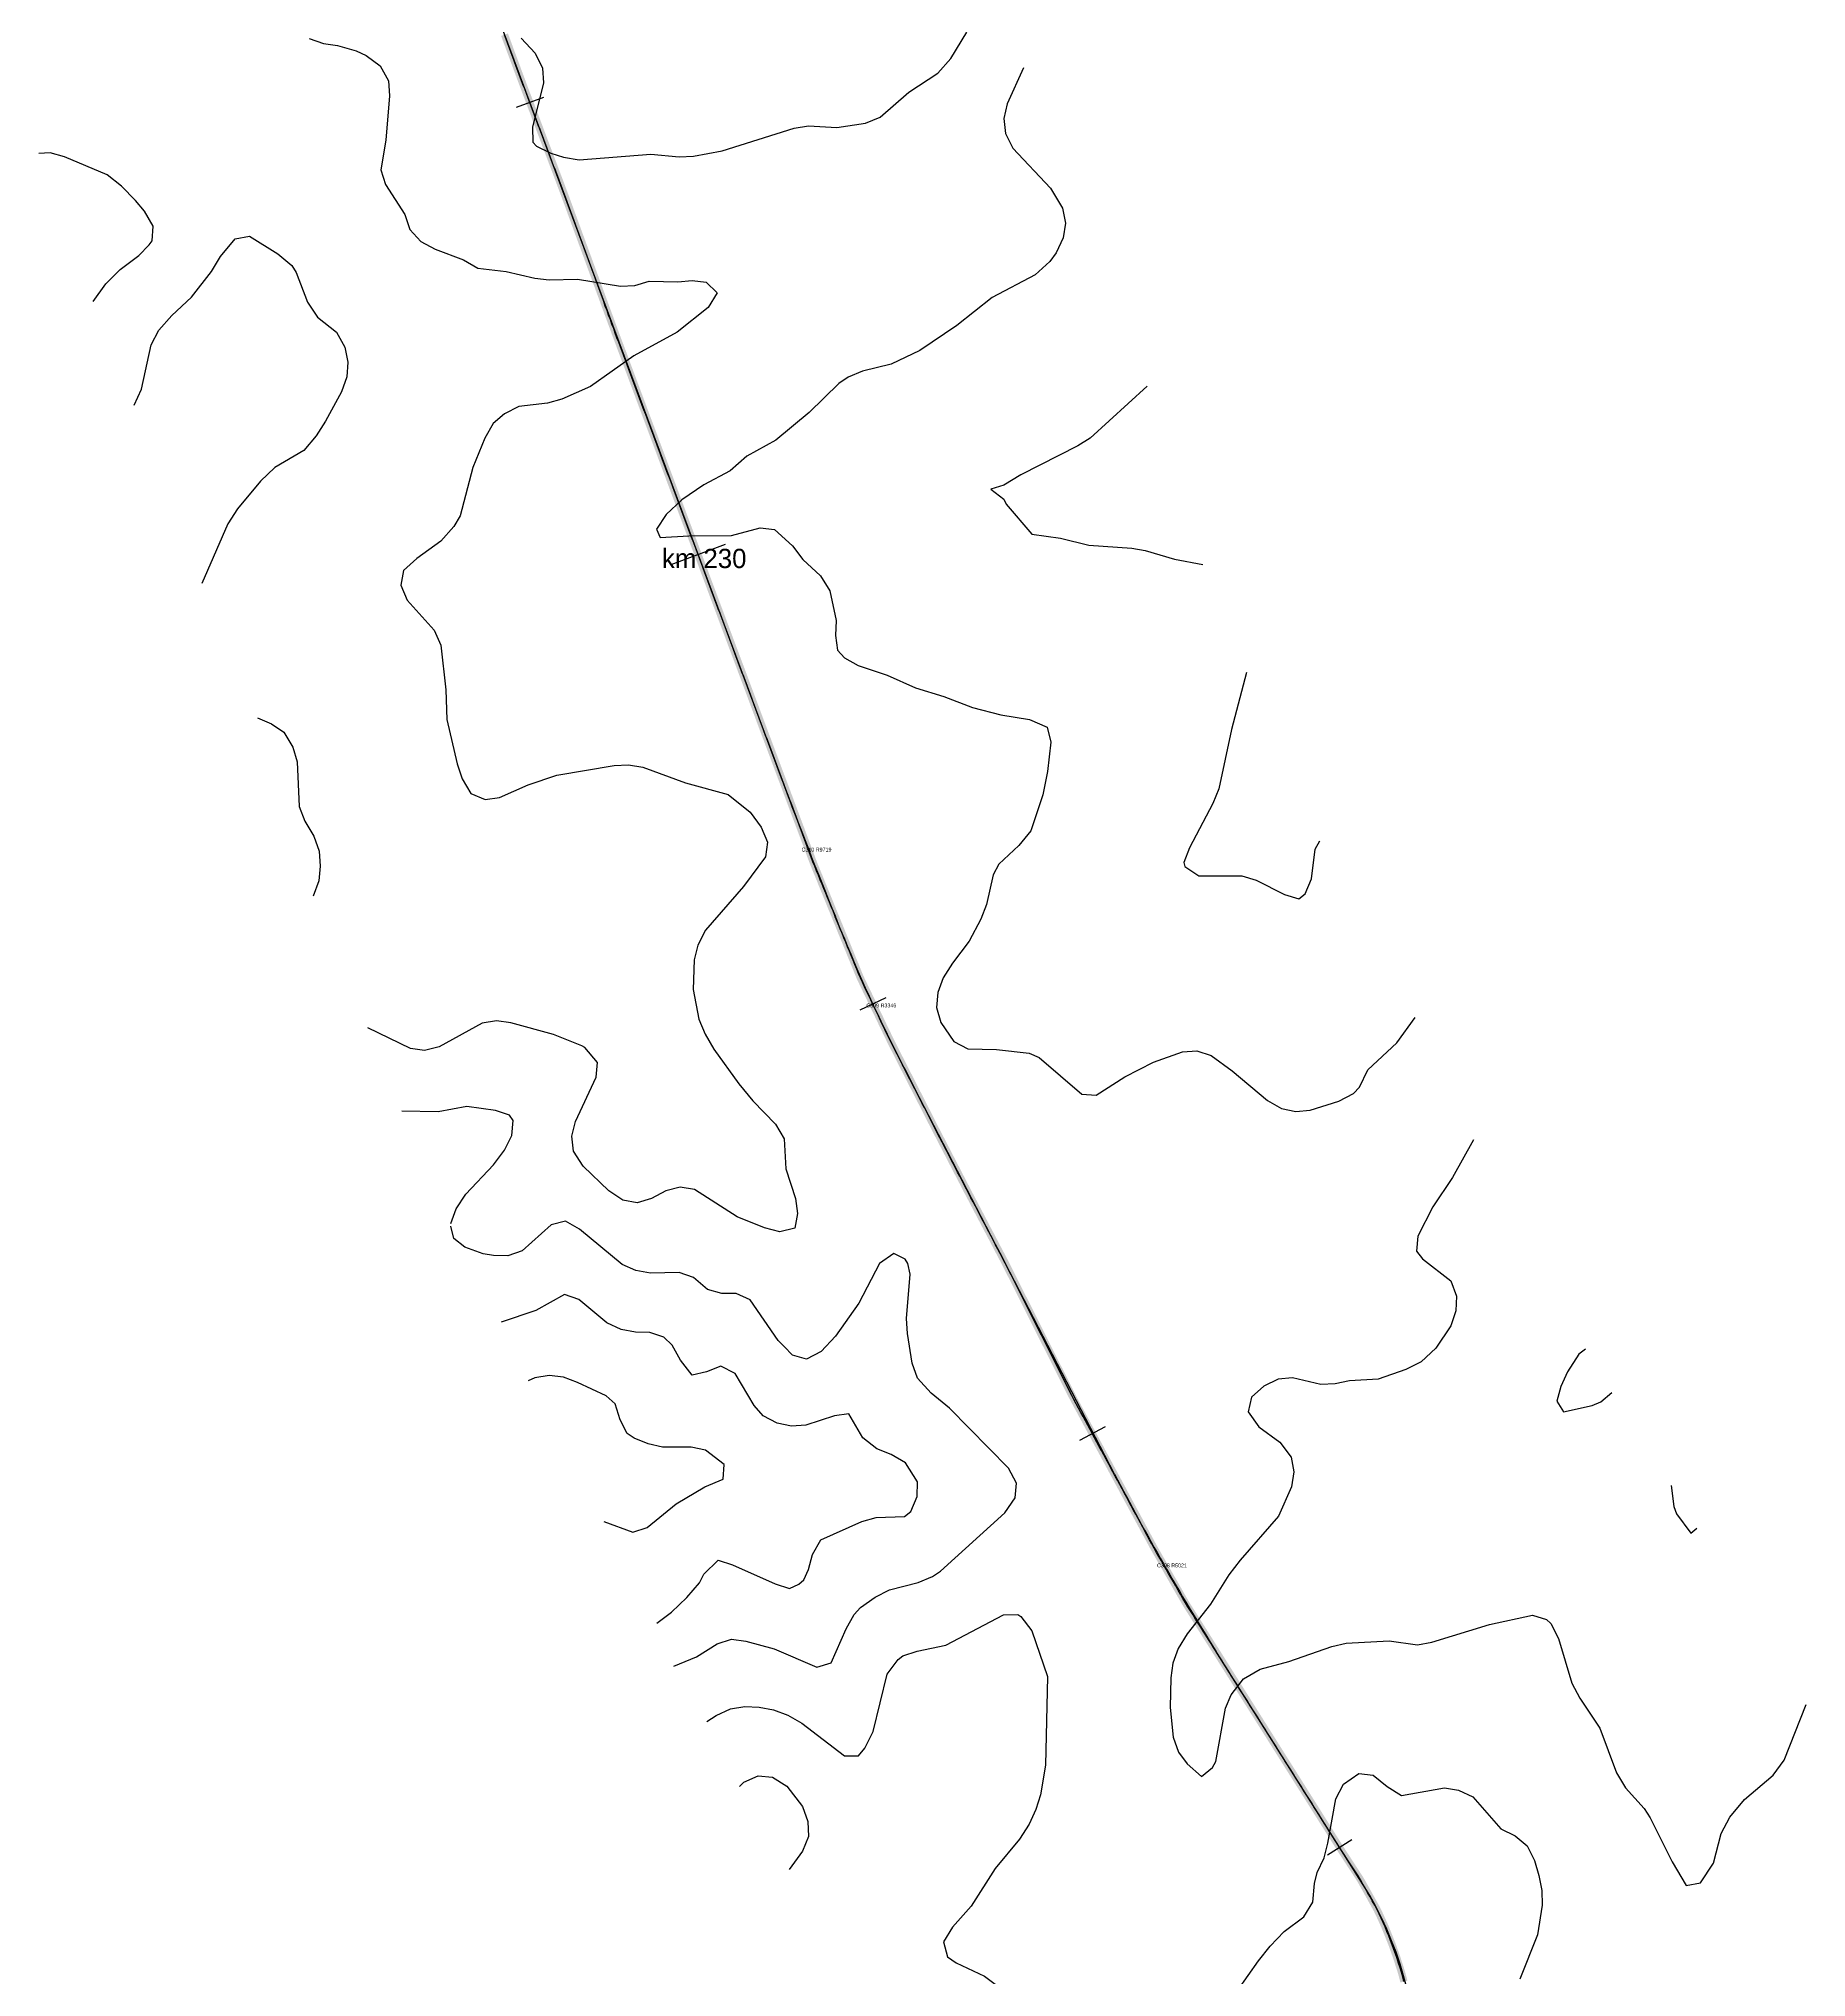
# Model space of a CAD drawing. Header units: metres. Extents: x 697254 to 930473, y 8023396 to 8227001.
# Drawn here: x 776470 to 780136, y 8157965 to 8161985 of the extents above; entities that cross this region are included whole.
import ezdxf

# ---------------------------------------------------------------- set-up
doc = ezdxf.new("R2010")
doc.units = ezdxf.units.M
for name, color, linetype in [('ALIGNMENT_FITTED', 4, 'Continuous'), ('CENTRELINE', 7, 'Continuous'), ('CHAINAGE', 7, 'Continuous'), ('CONTOUR_10M', 33, 'Continuous'), ('CONTOUR_INDEX_50M', 34, 'Continuous'), ('CURVE_LABELS', 4, 'Continuous'), ('GRADE_0-4', 3, 'Continuous')]:
    doc.layers.add(name, color=color, linetype=linetype)

msp = doc.modelspace()

# ---------------------------------------------------------------- linework, layer by layer
at = {"layer": 'ALIGNMENT_FITTED'}
for p, q in [((778012.1, 8160446.4), (776847.5, 8163575.1)), ((778139.5, 8160121.8), (778122, 8160164.6)), ((778701, 8159008.5), (778266.7, 8159846.5)), ((779216.9, 8158156.7), (778911.5, 8158641.1))]:
    msp.add_line(p, q, dxfattribs=at)
for centre, radius, start, end in [((787120.1, 8163836.9), 9718.5, -159.58239, -157.79897), ((781237.3, 8161386.1), 3345.9, -157.799, -152.6035), ((783158.7, 8161318.8), 5020.7, -152.6035, -147.7702), ((778609.1, 8157773.5), 718.5, -33.2836, 32.2298)]:
    msp.add_arc(centre, radius, start, end, dxfattribs=at)
at = {"layer": 'CENTRELINE'}
msp.add_polyline3d([(779301.5, 8157955.8, 1287.6), (779299.1, 8157965.5, 1287.4), (779296.4, 8157975.1, 1287.2), (779293.4, 8157984.7, 1286.9), (779290.3, 8157994.2, 1286.6), (779287.3, 8158003.7, 1286.9), (779284, 8158013.2, 1287.2), (779280.6, 8158022.6, 1287.3), (779277.3, 8158032, 1287.2), (779273.6, 8158041.4, 1286.7), (779269.9, 8158050.6, 1286.2), (779266.2, 8158059.9, 1285.6), (779262.5, 8158069.2, 1285.2), (779258.4, 8158078.3, 1285.1), (779254.2, 8158087.4, 1285), (779250.1, 8158096.6, 1284.7), (779245.7, 8158105.6, 1284.4), (779240.9, 8158114.3, 1284), (779236, 8158123.1, 1283.5), (779231.2, 8158131.8, 1283.2), (779226.3, 8158140.6, 1282.9), (779221.5, 8158149.3, 1282.7), (779216.6, 8158158, 1282.5), (779211.7, 8158166.8, 1282.1), (779206.3, 8158175.2, 1281.5), (779200.9, 8158183.6, 1281.3), (779195.4, 8158192, 1281.4), (779189.9, 8158200.3, 1281.3), (779184.5, 8158208.7, 1281), (779179, 8158217.1, 1280.6), (779173.5, 8158225.5, 1280.2), (779168.2, 8158233.9, 1280.1), (779162.8, 8158242.4, 1280.2), (779157.5, 8158250.9, 1280.4), (779152.2, 8158259.3, 1280.5), (779146.8, 8158267.8, 1280.3), (779141.5, 8158276.3, 1280), (779136.2, 8158284.7, 1279.5), (779130.8, 8158293.2, 1278.9), (779125.5, 8158301.7, 1278.1), (779120.2, 8158310.1, 1277.6), (779114.8, 8158318.6, 1277.7), (779109.5, 8158327.1, 1277.7), (779104.2, 8158335.5, 1277.5), (779098.8, 8158344, 1277.3), (779093.5, 8158352.5, 1277.1), (779088.2, 8158360.9, 1277.1), (779082.8, 8158369.4, 1276.9), (779077.5, 8158377.9, 1276.4), (779072.2, 8158386.3, 1276), (779066.8, 8158394.8, 1275.7), (779061.5, 8158403.2, 1275.3), (779056.2, 8158411.7, 1274.9), (779050.8, 8158420.2, 1274.4), (779045.5, 8158428.6, 1273.9), (779040.2, 8158437.1, 1273.7), (779034.8, 8158445.6, 1273.4), (779029.5, 8158454, 1273.2), (779024.2, 8158462.5, 1273), (779018.8, 8158471, 1272.8), (779013.5, 8158479.4, 1272.6), (779008.1, 8158487.9, 1272.3), (779002.8, 8158496.4, 1272.2), (778997.5, 8158504.8, 1272.3), (778992.1, 8158513.3, 1272.2), (778986.8, 8158521.8, 1272), (778981.5, 8158530.2, 1271.6), (778976.1, 8158538.7, 1271.1), (778970.8, 8158547.2, 1270.8), (778965.5, 8158555.6, 1270.6), (778960.1, 8158564.1, 1270.4), (778954.8, 8158572.5, 1270.2), (778949.5, 8158581, 1269.9), (778944.1, 8158589.5, 1269.4), (778938.8, 8158597.9, 1268.9), (778933.5, 8158606.4, 1268.4), (778928.1, 8158614.9, 1268.2), (778922.8, 8158623.3, 1268.1), (778917.5, 8158631.8, 1268.1), (778912.1, 8158640.3, 1268.2), (778906.8, 8158648.7, 1268.2), (778901.4, 8158657.2, 1268.1), (778896.1, 8158665.6, 1268.2), (778890.7, 8158674.1, 1268.5), (778885.4, 8158682.6, 1269), (778880.1, 8158691, 1269.5), (778874.7, 8158699.5, 1270), (778869.4, 8158707.9, 1270.5), (778864, 8158716.4, 1270.8), (778858.7, 8158724.9, 1271.1), (778853.3, 8158733.3, 1271.4), (778848.1, 8158741.8, 1271.7), (778843.1, 8158750.5, 1271.8), (778838.1, 8158759.2, 1272), (778833.1, 8158767.9, 1272.2), (778828.2, 8158776.5, 1272.5), (778823.2, 8158785.2, 1273), (778818.2, 8158793.9, 1273.3), (778813.2, 8158802.6, 1273.6), (778808.3, 8158811.3, 1274.1), (778803.3, 8158819.9, 1274.6), (778798.3, 8158828.6, 1275), (778793.3, 8158837.3, 1275.3), (778788.4, 8158846, 1275.6), (778783.4, 8158854.7, 1275.8), (778778.6, 8158863.5, 1276), (778773.9, 8158872.3, 1276.2), (778769.1, 8158881.1, 1276.4), (778764.4, 8158889.9, 1276.6), (778759.6, 8158898.7, 1276.8), (778754.9, 8158907.5, 1276.8), (778750.1, 8158916.3, 1276.8), (778745.4, 8158925.1, 1276.8), (778740.6, 8158933.9, 1277), (778735.9, 8158942.7, 1277.2), (778731.1, 8158951.5, 1277.3), (778726.4, 8158960.3, 1277.3), (778721.6, 8158969.1, 1277.3), (778716.9, 8158978, 1277.2), (778712.1, 8158986.8, 1277.1), (778707.4, 8158995.6, 1276.9), (778702.6, 8159004.4, 1276.9), (778697.9, 8159013.2, 1276.9), (778693.1, 8159022, 1276.8), (778688.4, 8159030.8, 1276.7), (778683.6, 8159039.6, 1276.6), (778678.9, 8159048.4, 1276.6), (778674.1, 8159057.2, 1276.6), (778669.4, 8159066, 1276.6), (778664.6, 8159074.8, 1276.5), (778659.9, 8159083.6, 1276.4), (778655.1, 8159092.4, 1276.4), (778650.4, 8159101.2, 1276.5), (778645.6, 8159110, 1276.5), (778640.9, 8159118.9, 1276.7), (778636.1, 8159127.7, 1276.8), (778631.4, 8159136.5, 1277), (778626.6, 8159145.3, 1277.2), (778621.9, 8159154.1, 1277.5), (778617.1, 8159162.9, 1277.7), (778612.5, 8159171.8, 1277.9), (778608, 8159180.7, 1278.1), (778603.5, 8159189.6, 1278.2), (778599.1, 8159198.6, 1278.3), (778594.6, 8159207.5, 1278.4), (778590.1, 8159216.5, 1278.5), (778585.6, 8159225.4, 1278.5), (778581.1, 8159234.3, 1278.6), (778576.6, 8159243.3, 1278.7), (778572.1, 8159252.2, 1278.9), (778567.6, 8159261.2, 1279), (778563.1, 8159270.1, 1279.4), (778558.6, 8159279, 1279.6), (778554.1, 8159288, 1279.7), (778549.6, 8159296.9, 1279.7), (778545.1, 8159305.9, 1279.7), (778540.6, 8159314.8, 1279.7), (778536.2, 8159323.7, 1279.6), (778531.7, 8159332.7, 1279.6), (778527.2, 8159341.6, 1279.4), (778522.7, 8159350.6, 1279.2), (778518.2, 8159359.5, 1278.9), (778513.7, 8159368.5, 1278.8), (778509.2, 8159377.4, 1278.7), (778504.7, 8159386.3, 1278.6), (778500.2, 8159395.3, 1278.5), (778495.7, 8159404.2, 1278.3), (778491.2, 8159413.2, 1278), (778486.7, 8159422.1, 1277.7), (778482.2, 8159431, 1277.5), (778477.7, 8159440, 1277.4), (778473.2, 8159448.9, 1277.4), (778468.5, 8159457.7, 1277.4), (778463.9, 8159466.6, 1277.3), (778459.2, 8159475.4, 1277.2), (778454.6, 8159484.3, 1277), (778449.9, 8159493.2, 1276.8), (778445.3, 8159502, 1276.6), (778440.6, 8159510.9, 1276.4), (778435.9, 8159519.7, 1276.4), (778431.3, 8159528.6, 1276.3), (778426.6, 8159537.4, 1276.2), (778422, 8159546.3, 1276), (778417.3, 8159555.2, 1276), (778412.7, 8159564, 1276), (778408, 8159572.9, 1276), (778403.4, 8159581.7, 1275.8), (778398.7, 8159590.6, 1275.6), (778394.1, 8159599.5, 1275.3), (778389.5, 8159608.4, 1275.1), (778384.9, 8159617.3, 1275), (778380.3, 8159626.1, 1274.9), (778375.7, 8159635, 1274.7), (778371.1, 8159643.9, 1274.6), (778366.5, 8159652.8, 1274.3), (778361.9, 8159661.7, 1274.1), (778357.3, 8159670.6, 1273.9), (778352.7, 8159679.5, 1273.8), (778348.1, 8159688.3, 1273.6), (778343.5, 8159697.2, 1273.4), (778338.9, 8159706.1, 1273.3), (778334.3, 8159715, 1273.4), (778329.7, 8159723.9, 1273.5), (778325.2, 8159732.8, 1273.4), (778320.6, 8159741.7, 1273.2), (778316.1, 8159750.6, 1272.9), (778311.6, 8159759.5, 1272.8), (778307, 8159768.5, 1272.7), (778302.5, 8159777.4, 1272.7), (778297.9, 8159786.3, 1272.7), (778293.4, 8159795.2, 1272.7), (778288.8, 8159804.1, 1272.8), (778284.3, 8159813, 1272.8), (778279.8, 8159821.9, 1272.7), (778275.2, 8159830.9, 1272.7), (778270.7, 8159839.8, 1272.8), (778266.1, 8159848.7, 1272.8), (778261.6, 8159857.6, 1272.8), (778257.1, 8159866.5, 1272.8), (778252.5, 8159875.4, 1272.6), (778248, 8159884.4, 1272.4), (778243.4, 8159893.3, 1272.7), (778238.9, 8159902.2, 1272.9), (778234.5, 8159911.2, 1273.1), (778230.2, 8159920.2, 1273), (778225.9, 8159929.2, 1272.7), (778221.5, 8159938.2, 1272.5), (778217.2, 8159947.3, 1272.3), (778212.9, 8159956.3, 1272.3), (778208.6, 8159965.3, 1272.4), (778204.2, 8159974.3, 1272.4), (778199.9, 8159983.4, 1272.4), (778195.6, 8159992.4, 1272.4), (778191.3, 8160001.4, 1272.5), (778186.9, 8160010.4, 1272.7), (778182.6, 8160019.4, 1273), (778178.3, 8160028.5, 1273.3), (778174, 8160037.5, 1273.5), (778170.1, 8160046.7, 1273.7), (778166.4, 8160056, 1273.9), (778162.6, 8160065.3, 1274), (778158.8, 8160074.5, 1274.3), (778155, 8160083.8, 1274.6), (778151.2, 8160093.1, 1274.9), (778147.5, 8160102.3, 1275.2), (778143.7, 8160111.6, 1275.5), (778139.9, 8160120.9, 1275.8), (778136.1, 8160130.1, 1276), (778132.3, 8160139.4, 1276.2), (778128.6, 8160148.6, 1276.5), (778124.8, 8160157.9, 1276.8), (778121, 8160167.2, 1277), (778117.2, 8160176.4, 1277.2), (778113.4, 8160185.7, 1277.4), (778109.7, 8160195, 1277.6), (778105.9, 8160204.2, 1277.8), (778102.1, 8160213.5, 1278), (778098.3, 8160222.8, 1278.2), (778094.5, 8160232, 1278.5), (778090.8, 8160241.3, 1278.9), (778087, 8160250.5, 1279.2), (778083.2, 8160259.8, 1279.4), (778079.4, 8160269.1, 1279.3), (778075.7, 8160278.4, 1279.2), (778072.2, 8160287.8, 1279.3), (778068.7, 8160297.1, 1279.4), (778065.2, 8160306.5, 1279.4), (778061.7, 8160315.9, 1279.4), (778058.2, 8160325.2, 1279.3), (778054.7, 8160334.6, 1279.2), (778051.2, 8160344, 1279), (778047.7, 8160353.3, 1278.9), (778044.1, 8160362.7, 1279.1), (778040.6, 8160372.1, 1279.3), (778037.1, 8160381.4, 1279.4), (778033.6, 8160390.8, 1279.3), (778030.1, 8160400.2, 1279.1), (778026.6, 8160409.6, 1278.9), (778023.1, 8160418.9, 1278.5), (778019.6, 8160428.3, 1278.1), (778016.1, 8160437.7, 1277.8), (778012.6, 8160447, 1277.6), (778009, 8160456.4, 1277.5), (778005.5, 8160465.8, 1277.4), (778002, 8160475.1, 1277.3), (777998.5, 8160484.5, 1277.1), (777995, 8160493.9, 1276.8), (777991.5, 8160503.3, 1276.4), (777988, 8160512.6, 1276.3), (777984.5, 8160522, 1276.2), (777981, 8160531.4, 1276.1), (777977.4, 8160540.7, 1276), (777973.9, 8160550.1, 1275.8), (777970.4, 8160559.5, 1275.5), (777966.9, 8160568.8, 1275.2), (777963.4, 8160578.2, 1274.9), (777959.9, 8160587.6, 1274.7), (777956.4, 8160597, 1274.5), (777952.9, 8160606.3, 1274.7), (777949.4, 8160615.7, 1274.8), (777945.9, 8160625.1, 1275), (777942.4, 8160634.4, 1275), (777938.9, 8160643.8, 1274.8), (777935.4, 8160653.2, 1274.6), (777931.9, 8160662.6, 1274.4), (777928.4, 8160671.9, 1274.5), (777924.9, 8160681.3, 1274.6), (777921.4, 8160690.7, 1274.7), (777917.9, 8160700, 1274.8), (777914.4, 8160709.4, 1274.9), (777910.8, 8160718.8, 1274.8), (777907.3, 8160728.2, 1274.8), (777903.8, 8160737.5, 1274.7), (777900.3, 8160746.9, 1274.8), (777896.8, 8160756.3, 1274.8), (777893.3, 8160765.6, 1274.8), (777889.8, 8160775, 1274.8), (777886.3, 8160784.4, 1274.6), (777882.8, 8160793.8, 1274.4), (777879.3, 8160803.1, 1274.1), (777875.8, 8160812.5, 1273.9), (777872.3, 8160821.9, 1274), (777868.8, 8160831.2, 1274.1), (777865.3, 8160840.6, 1274.2), (777861.8, 8160850, 1274.2), (777858.3, 8160859.4, 1274.2), (777854.8, 8160868.7, 1274), (777851.3, 8160878.1, 1273.7), (777847.8, 8160887.5, 1273.3), (777844.3, 8160896.9, 1273), (777840.8, 8160906.2, 1272.6), (777837.3, 8160915.6, 1272), (777833.8, 8160925, 1271.3), (777830.3, 8160934.3, 1270.6), (777826.8, 8160943.7, 1270.2), (777823.2, 8160953.1, 1269.9), (777819.7, 8160962.5, 1269.5), (777816.2, 8160971.8, 1269.3), (777812.7, 8160981.2, 1269.2), (777809.2, 8160990.6, 1269.1), (777805.7, 8160999.9, 1269.1), (777802.2, 8161009.3, 1269.3), (777798.7, 8161018.7, 1269.5), (777795.2, 8161028.1, 1269.8), (777791.7, 8161037.4, 1270.3), (777788.2, 8161046.8, 1270.8), (777784.7, 8161056.2, 1271.2), (777781.2, 8161065.5, 1271.6), (777777.7, 8161074.9, 1271.9), (777774.2, 8161084.3, 1272.2), (777770.7, 8161093.7, 1272.5), (777767.2, 8161103, 1272.5), (777763.7, 8161112.4, 1272.6), (777760.2, 8161121.8, 1272.6), (777756.7, 8161131.2, 1273.2), (777753.2, 8161140.5, 1273.7), (777749.7, 8161149.9, 1274.1), (777746.2, 8161159.3, 1274.4), (777742.7, 8161168.6, 1274.7), (777739.2, 8161178, 1275), (777735.6, 8161187.4, 1275.3), (777732.1, 8161196.8, 1275.5), (777728.6, 8161206.1, 1275.8), (777725.1, 8161215.5, 1276.2), (777721.6, 8161224.9, 1276.7), (777718.1, 8161234.2, 1277.1), (777714.6, 8161243.6, 1277.4), (777711.1, 8161253, 1277.9), (777707.6, 8161262.4, 1278.2), (777704.1, 8161271.7, 1278.5), (777700.6, 8161281.1, 1278.7), (777697.1, 8161290.5, 1279), (777693.6, 8161299.8, 1279.4), (777690.1, 8161309.2, 1279.7), (777686.6, 8161318.6, 1280.1), (777683.1, 8161328, 1280.4), (777679.6, 8161337.3, 1280.7), (777676.1, 8161346.7, 1280.8), (777672.6, 8161356.1, 1281.1), (777669.1, 8161365.4, 1281.3), (777665.6, 8161374.8, 1281.5), (777662.2, 8161384.2, 1281.5), (777658.7, 8161393.6, 1281.4), (777655.3, 8161403, 1281.2), (777651.8, 8161412.4, 1281.2), (777648.4, 8161421.8, 1281.1), (777644.9, 8161431.2, 1281.1), (777641.5, 8161440.6, 1280.9), (777638.1, 8161450, 1280.8), (777634.6, 8161459.4, 1280.6), (777631.2, 8161468.8, 1280.4), (777627.7, 8161478.2, 1280.1), (777624.3, 8161487.6, 1279.8), (777620.8, 8161497, 1279.4), (777617.4, 8161506.4, 1279.1), (777613.9, 8161515.7, 1278.8), (777610.5, 8161525.1, 1278.5), (777607.1, 8161534.5, 1278.3), (777603.6, 8161543.9, 1278.1), (777600.2, 8161553.3, 1277.8), (777596.7, 8161562.7, 1277.2), (777593.3, 8161572.1, 1276.7), (777589.8, 8161581.5, 1276.3), (777586.4, 8161590.9, 1276), (777582.9, 8161600.3, 1275.6), (777579.5, 8161609.7, 1275.3), (777576, 8161619.1, 1275), (777572.6, 8161628.5, 1274.8), (777569.2, 8161637.9, 1274.7), (777565.7, 8161647.3, 1274.7), (777562.3, 8161656.7, 1274.3), (777558.8, 8161666, 1273.8), (777555.3, 8161675.4, 1273.2), (777551.8, 8161684.8, 1272.7), (777548.3, 8161694.1, 1272.4), (777544.7, 8161703.5, 1272.2), (777541.2, 8161712.9, 1271.9), (777537.7, 8161722.2, 1271.3), (777534.1, 8161731.6, 1270.7), (777530.6, 8161741, 1270), (777527.1, 8161750.3, 1269.6), (777523.5, 8161759.7, 1269.2), (777520, 8161769, 1268.9), (777516.5, 8161778.4, 1268.9), (777512.9, 8161787.8, 1269), (777509.4, 8161797.1, 1269.2), (777505.9, 8161806.5, 1269.3), (777502.3, 8161815.8, 1269.5), (777498.8, 8161825.2, 1269.8), (777495.3, 8161834.6, 1270.1), (777491.7, 8161843.9, 1270.5), (777488.2, 8161853.3, 1270.9), (777484.7, 8161862.6, 1271.2), (777481.1, 8161872, 1271.4), (777477.6, 8161881.4, 1271.5), (777474.1, 8161890.7, 1271.6), (777470.6, 8161900.1, 1271.6), (777467.1, 8161909.5, 1271.6), (777463.6, 8161918.9, 1271.6), (777460.2, 8161928.2, 1271.6), (777456.7, 8161937.6, 1271.6), (777453.2, 8161947, 1271.7), (777449.7, 8161956.4, 1271.8), (777446.2, 8161965.8, 1271.5), (777442.8, 8161975.2, 1271.2), (777439.3, 8161984.5, 1271), (777435.8, 8161993.9, 1270.8)], dxfattribs=at)
at = {"layer": 'CHAINAGE'}
for p, q in [((777516.3, 8161863.9), (777460.1, 8161842.7)), ((777893.5, 8160936.6), (777781.1, 8160894.6)), ((778227, 8159996.3), (778172.9, 8159970.4)), ((778681.5, 8159106.7), (778628.7, 8159078.2)), ((779193.6, 8158249.9), (779142.8, 8158218))]:
    msp.add_line(p, q, dxfattribs=at)
at = {"layer": 'CONTOUR_10M'}
for points, elevation in [([(777030.5, 8161985.9), (777060, 8161975.8), (777089.6, 8161971.7), (777128.1, 8161960.5), (777148.6, 8161950.6), (777178, 8161929.4), (777194.9, 8161898.1), (777197.3, 8161867.3), (777189.8, 8161775.2), (777179.3, 8161713.8), (777188.7, 8161682.9), (777228.8, 8161620.9), (777239.4, 8161590), (777262.3, 8161564.9), (777291.7, 8161549), (777351, 8161527), (777380.2, 8161510), (777439.4, 8161502.8), (777498.6, 8161489.1), (777528.2, 8161485.3), (777587.5, 8161487), (777676.3, 8161472.3), (777706, 8161474), (777735.7, 8161482.4), (777795, 8161481), (777824.7, 8161484), (777854.3, 8161480.8), (777876.6, 8161458.6), (777858.2, 8161428.1), (777793.7, 8161377.1), (777704.1, 8161328.1), (777614.3, 8161264), (777554.6, 8161237.8), (777524.8, 8161229.5), (777465.4, 8161222.8), (777435.6, 8161207.7), (777412.3, 8161187.8), (777394.8, 8161157.3), (777370.3, 8161096.1), (777343.9, 8160995.7), (777330.7, 8160973.6), (777303.9, 8160943.2), (777253.7, 8160907.6), (777226.5, 8160882.7), (777220.5, 8160852), (777234.1, 8160821), (777290.1, 8160758.8), (777303.7, 8160727.9), (777314.1, 8160635.4), (777315.8, 8160573.9), (777337.3, 8160481.3), (777347.7, 8160450.4), (777366, 8160420), (777395.5, 8160407.3), (777425.2, 8160412.1), (777484.9, 8160438.2), (777544.5, 8160458), (777663.4, 8160478.3), (777693, 8160479.7), (777722.6, 8160474.9), (777811.2, 8160442.5), (777899.8, 8160418.3), (777945.2, 8160381.2), (777968.3, 8160350.1), (777981.1, 8160319.2), (777976.9, 8160288.5), (777931.3, 8160227.5), (777852.6, 8160136.3), (777836.9, 8160105.7), (777829.2, 8160075.1), (777827.4, 8160013.6), (777839.1, 8159951.9), (777851.7, 8159921), (777870.1, 8159890), (777921.7, 8159817.7), (777950.9, 8159782.9), (777998.1, 8159734.5), (778016.2, 8159703.5), (778019.5, 8159641.9), (778039.5, 8159580.2), (778043.6, 8159549.3), (778037.7, 8159518.7), (778006.6, 8159511.1), (777975, 8159519.5), (777918.1, 8159542.3), (777829.9, 8159598.5), (777800.3, 8159603.3), (777770.5, 8159595.8), (777740.6, 8159580.4), (777710.9, 8159571.1), (777681.3, 8159576.9), (777651.9, 8159596.1), (777598.9, 8159647.4), (777578.8, 8159678.4), (777575.6, 8159709.2), (777583.1, 8159739.9), (777625.9, 8159831.6), (777628.6, 8159862.4), (777602.7, 8159893.4), (777596.5, 8159896.8), (777537.5, 8159920.4), (777448.8, 8159944.5), (777419.2, 8159948.8), (777389.5, 8159943.4), (777299.9, 8159894.5), (777270.1, 8159887.1), (777240.5, 8159891.5), (777152.1, 8159934.1)], 1280), ([(777470.3, 8161986.8), (777499.6, 8161955.7), (777514.7, 8161924.7), (777516.4, 8161894), (777493.7, 8161802), (777494.8, 8161771.2), (777502.1, 8161763), (777531.6, 8161748.3), (777558, 8161739.6), (777590.7, 8161734.2), (777739.2, 8161745.8), (777798.4, 8161740.7), (777828.1, 8161741.9), (777887.5, 8161752.9), (778036.5, 8161800.3), (778066.2, 8161804.6), (778125.4, 8161801.5), (778184.9, 8161810.5), (778214.7, 8161822.9), (778274.7, 8161874.6), (778334.7, 8161914.1), (778361.5, 8161944.5), (778394.9, 8161999.1)], 1270), ([(778512.6, 8161925.1), (778478.8, 8161850.7), (778471.4, 8161820), (778475.2, 8161789.2), (778490.3, 8161758.3), (778568.7, 8161675.5), (778593.2, 8161633.9), (778599.4, 8161603), (778594.9, 8161572.3), (778580.3, 8161541.8), (778566.7, 8161523.7), (778536.7, 8161495.9), (778447.1, 8161448.7), (778373.9, 8161390.7), (778297.4, 8161339), (778237.7, 8161310.8), (778178.2, 8161295.7), (778148.4, 8161283.7), (778129.2, 8161270.8), (778067.7, 8161210.1), (777998.4, 8161152.9), (777938.6, 8161119.7), (777904.2, 8161089.2), (777848.9, 8161060.3), (777803.8, 8161029), (777771.2, 8160998.6), (777751.1, 8160968.1), (777758.5, 8160951.2), (777817.8, 8160954.7), (777906.8, 8160954.9), (777966.3, 8160971.2), (777996, 8160967.6), (778033, 8160933.7), (778054.5, 8160905.2), (778091, 8160871.4), (778110.8, 8160840.4), (778124, 8160778.7), (778122.7, 8160748), (778126.2, 8160717.2), (778140.8, 8160701.3), (778169.4, 8160685.8), (778229.3, 8160665.5), (778288.3, 8160639.4), (778347.3, 8160621), (778406.4, 8160598.2), (778465.5, 8160582.9), (778524.7, 8160573.9), (778561.3, 8160557.7), (778569.3, 8160526.8), (778562.1, 8160465.4), (778552.3, 8160417.2), (778527.3, 8160342.8), (778502.6, 8160312.4), (778461.4, 8160273.3), (778449.6, 8160251.5), (778435.9, 8160190.2), (778424.2, 8160159.6), (778400, 8160113.6), (778365.1, 8160068.1), (778345.9, 8160037.6), (778334.4, 8160007), (778331.8, 8159976.2), (778340.7, 8159945.4), (778367.7, 8159905.4), (778397.1, 8159890.4), (778456.4, 8159888.8), (778523.8, 8159881.5), (778545.2, 8159872.2), (778633.1, 8159796.3), (778662.8, 8159794.1), (778722.6, 8159832.5), (778782.3, 8159863), (778841.9, 8159884.3), (778871.6, 8159886.1), (778901.6, 8159876.5), (778944.9, 8159845.2), (779018.5, 8159783.2), (779047.9, 8159766.7), (779077.5, 8159760.3), (779107.2, 8159763), (779166.8, 8159782.3), (779196.6, 8159797.7), (779209.1, 8159811), (779226.9, 8159846.9), (779287, 8159902.6), (779324.7, 8159955.6)], 1270), ([(776582.7, 8161440.4), (776608.6, 8161476.9), (776638.7, 8161507.1), (776677.5, 8161535.7), (776698.7, 8161558.4), (776704.8, 8161566.1), (776707.1, 8161596.9), (776688.8, 8161627.9), (776670.2, 8161649.7), (776640.9, 8161680), (776611.6, 8161703.2), (776523.1, 8161740.4), (776493.5, 8161749.2), (776469.6, 8161747.8)], 1280), ([(776667.7, 8161225.2), (776682.6, 8161258.8), (776703, 8161350.8), (776718.5, 8161381.4), (776745.9, 8161411.8), (776786.2, 8161449.3), (776827.8, 8161503), (776846.7, 8161534.2), (776876.8, 8161570.4), (776906.5, 8161576.3), (776965.4, 8161539.4), (776994.7, 8161515), (777003.6, 8161500.7), (777026.8, 8161438.9), (777047.8, 8161407.9), (777087.5, 8161376.6), (777104.2, 8161345.6), (777110.6, 8161314.8), (777108.8, 8161284.1), (777097.3, 8161253.4), (777064.5, 8161192.4), (777045, 8161161.8), (777019.4, 8161131.8), (776959.6, 8161096.3), (776929.6, 8161068.1), (776882.1, 8161010.2), (776861.7, 8160979.7), (776808.2, 8160855.4)], 1290), ([(778768.7, 8161264.8), (778650.9, 8161157.4), (778625.3, 8161141.3), (778506.6, 8161081.3), (778471.7, 8161059.8), (778444.8, 8161051.4), (778471.3, 8161030.7), (778476.6, 8161020.2), (778529.7, 8160957.7), (778588.9, 8160949.4), (778648, 8160935.4), (778736.9, 8160929.1), (778764.9, 8160924.2), (778825.6, 8160906), (778884.7, 8160895)], 1260), ([(778975.1, 8160670.8), (778944, 8160552.7), (778917.6, 8160430), (778905.4, 8160399.4), (778857, 8160307.7), (778844.9, 8160277.1), (778846.9, 8160268.5), (778876.3, 8160249.4), (778965.3, 8160249.2), (778994.8, 8160240), (779053.7, 8160210.3), (779083.3, 8160201.6), (779096.4, 8160212.3), (779109.9, 8160242.9), (779117.1, 8160304.3), (779127.2, 8160321.8)], 1260), ([(776923.2, 8160576.7), (776952.7, 8160564.9), (776978.2, 8160547.5), (776996.5, 8160516.5), (777005.4, 8160485.6), (777010.1, 8160393.3), (777021.3, 8160362.4), (777040, 8160331.4), (777051.1, 8160300.5), (777053.1, 8160269.7), (777050.7, 8160239), (777038.6, 8160206.8)], 1290), ([(777324.3, 8159528.4), (777335.5, 8159558.6), (777355.3, 8159589.1), (777413, 8159649.8), (777435.8, 8159680.3), (777450.8, 8159710.9), (777453.8, 8159741.6), (777446.3, 8159752.7), (777416.8, 8159762.4), (777357.6, 8159770.6), (777298.1, 8159759.9), (777222.5, 8159761.5)], 1270), ([(779445.9, 8159701.9), (779402, 8159623.9), (779361.2, 8159562.9), (779330.6, 8159501.8), (779327.6, 8159471.1), (779340.4, 8159454.8), (779399.1, 8159409.4), (779410.5, 8159377.7), (779409.1, 8159347), (779399, 8159316.3), (779367.7, 8159269.6), (779337.6, 8159241.5), (779305.8, 8159225.3), (779248.2, 8159205.6), (779188.8, 8159202.2), (779159.1, 8159196), (779129.4, 8159194.1), (779070.3, 8159208.1), (779040.6, 8159205.7), (779010.8, 8159190.9), (778985.1, 8159167.9), (778978.6, 8159137.3), (779000.3, 8159106.2), (779043.8, 8159074.9), (779067.7, 8159043.8), (779073.5, 8159013), (779068.6, 8158982.3), (779041.4, 8158921.1), (778961.7, 8158829.9), (778938.6, 8158799.4), (778900.5, 8158738.4), (778852, 8158677.5), (778833.5, 8158647), (778822.4, 8158616.4), (778818.2, 8158585.7), (778816.6, 8158524.2), (778822.8, 8158462.6), (778834.2, 8158431.7), (778852.2, 8158407.3), (778881.6, 8158381), (778904.6, 8158400), (778911.6, 8158412.3), (778931.7, 8158522.7), (778943.1, 8158550.8), (778968.9, 8158583.7), (779003.1, 8158603.7), (779062.6, 8158619.5), (779152, 8158650.7), (779181.7, 8158658.1), (779270.8, 8158662.9), (779329.9, 8158654.4), (779359.7, 8158660), (779478.8, 8158696.4), (779568, 8158715.6), (779597.5, 8158706.9), (779606.2, 8158698.4), (779622.4, 8158667.4), (779650, 8158574.8), (779666.6, 8158543.8), (779708, 8158481.7), (779742.5, 8158389), (779761.5, 8158358), (779800, 8158315), (779812.2, 8158295.8), (779857.8, 8158204), (779886.8, 8158155), (779916.6, 8158160.6), (779943.8, 8158201.8), (779959.4, 8158263.1), (779977.7, 8158297.2), (780007.8, 8158333.4), (780067.8, 8158384), (780090.1, 8158415.2), (780136.1, 8158530.3)], 1270), ([(777787.3, 8158609.9), (777833.8, 8158629.3), (777876.9, 8158656.5), (777906.7, 8158666.1), (777936.3, 8158661.7), (777995.4, 8158646), (778083.8, 8158607.8), (778113.6, 8158616.7), (778144.2, 8158687.5), (778161, 8158717.3), (778174.4, 8158731.6), (778204.4, 8158753.3), (778234.2, 8158768.1), (778293.7, 8158783.8), (778323.5, 8158796.3), (778340.2, 8158807.2), (778473.5, 8158928.2), (778494.8, 8158959), (778498, 8158989.7), (778481.2, 8159020.7), (778359.2, 8159145.4), (778320.7, 8159176.6), (778292.7, 8159207.7), (778281.4, 8159238.6), (778271.8, 8159300.3), (778269.9, 8159331.1), (778277.5, 8159423.3), (778272.7, 8159445.4), (778266.9, 8159454.2), (778243.3, 8159465.9), (778213.4, 8159445.3), (778170.7, 8159363.1), (778122.4, 8159294.5), (778092.4, 8159262.4), (778062.5, 8159247.1), (778033, 8159255.4), (778015.7, 8159272.9), (778003.7, 8159285.6), (777945.5, 8159370.1), (777916, 8159383.1), (777886.4, 8159382.9), (777856.8, 8159391.4), (777827.5, 8159416.1), (777798, 8159426.6), (777738.6, 8159425.1), (777708.5, 8159430.7), (777679.6, 8159443), (777591.5, 8159516.4), (777562.1, 8159532.9), (777532.3, 8159525.6), (777472.3, 8159471.2), (777442.5, 8159461.1), (777412.9, 8159461.6), (777391.5, 8159465.6), (777353.8, 8159479.4), (777330.5, 8159497.1), (777324.7, 8159523)], 1270), ([(777751.4, 8158699.6), (777782.1, 8158722.2), (777814, 8158752.6), (777840.6, 8158783), (777849.1, 8158800.6), (777879.2, 8158829.7), (777908.7, 8158820.4), (777997.1, 8158780.9), (778026.7, 8158771.5), (778046.3, 8158780.3), (778056.5, 8158788.9), (778066.7, 8158810.8), (778074.6, 8158841.5), (778092.1, 8158872), (778176.7, 8158909.9), (778206.5, 8158918.3), (778265.8, 8158920.2), (778278.6, 8158931.1), (778291.9, 8158961.7), (778292.8, 8158992.4), (778267.3, 8159031.8), (778237.9, 8159049), (778208.4, 8159060.9), (778179, 8159084), (778150, 8159133.4), (778120.3, 8159129.1), (778060.7, 8159109.8), (778031.1, 8159108.2), (778001.5, 8159113.8), (777972, 8159129.3), (777953.5, 8159150.6), (777913.9, 8159216.9), (777884.4, 8159232.5), (777854.6, 8159220.8), (777824.8, 8159213.7), (777800.9, 8159244.9), (777783.3, 8159275.9), (777766.6, 8159292.6), (777737, 8159302.2), (777707.4, 8159303.1), (777677.8, 8159308.1), (777648.3, 8159322.3), (777589.6, 8159370.9), (777560.1, 8159381.3), (777500.4, 8159347.5), (777428.7, 8159323.8)], 1260), ([(779678, 8159267.6), (779664.1, 8159257.3), (779640.9, 8159220.9), (779627.2, 8159190.3), (779618.8, 8159159.6), (779632.8, 8159137.3), (779692.3, 8159150.9), (779710.3, 8159158.4), (779733.1, 8159177.8)], 1260), ([(779855.9, 8158984.6), (779861.4, 8158941.1), (779867.3, 8158926), (779896.4, 8158885.9), (779909.3, 8158896.6)], 1260), ([(777855.6, 8158495.1), (777875, 8158508.1), (777904.8, 8158521.5), (777934.5, 8158526.5), (777964.1, 8158525.1), (777993.7, 8158519.3), (778023.2, 8158508.7), (778052.7, 8158492.2), (778140.8, 8158424), (778170.4, 8158424), (778182.9, 8158440.2), (778200.7, 8158474.4), (778229.9, 8158593.4), (778252.4, 8158623.8), (778262.1, 8158631.2), (778291.9, 8158641), (778351.3, 8158653.6), (778470.8, 8158716.9), (778500.4, 8158717.5), (778507.1, 8158712.8), (778529.6, 8158683.3), (778562.4, 8158589), (778557.8, 8158404.5), (778547.4, 8158343.1), (778538.3, 8158312.5), (778524.4, 8158282.4), (778504, 8158251.4), (778453.3, 8158190.6), (778403.6, 8158112.6), (778364.8, 8158068.7), (778346.1, 8158038.2), (778354.4, 8158007.3), (778372.4, 8157994.5), (778431.3, 8157966.8), (778462.1, 8157944.4)], 1280), ([(777923.3, 8158360.7), (777932.5, 8158369.4), (777962.3, 8158382.8), (777991.9, 8158379.8), (778021.3, 8158361), (778053.9, 8158318.8), (778064.9, 8158287.9), (778066.5, 8158257.1), (778054.1, 8158226.5), (778026.4, 8158188.5)], 1290), ([(778956.9, 8157937.9), (778999.9, 8157998.9), (779023.8, 8158029.3), (779053.4, 8158059.7), (779094.1, 8158089.9), (779112.4, 8158120.4), (779115.9, 8158159.3), (779121.4, 8158181.8), (779135.9, 8158212.4), (779143.9, 8158243.1), (779160.2, 8158335.1), (779176.5, 8158365.7), (779207.8, 8158387.8), (779237.4, 8158383.9), (779266.8, 8158360.3), (779296.2, 8158341.9), (779385.4, 8158357.8), (779415, 8158352.7), (779444.4, 8158339.4), (779502.9, 8158272.4), (779532.3, 8158258.4), (779557.3, 8158237.6), (779572.4, 8158206.7), (779581.4, 8158175.8), (779587.7, 8158145), (779588.3, 8158114.2), (779578.6, 8158052.8), (779542.3, 8157961)], 1280)]:
    msp.add_lwpolyline(points, dxfattribs=dict(at, elevation=elevation))
at = {"layer": 'CONTOUR_INDEX_50M', "elevation": 1250}
msp.add_lwpolyline([(777641.6, 8158910), (777702, 8158888.3), (777731.8, 8158897.5), (777791.7, 8158947), (777851.5, 8158981.9), (777889.4, 8158997.7), (777891.2, 8159028.4), (777852.5, 8159058), (777822.9, 8159064.1), (777763.6, 8159064.5), (777734, 8159071.3), (777704.5, 8159082.7), (777690, 8159092.6), (777675.4, 8159120.9), (777665.2, 8159154.4), (777646.4, 8159170.5), (777587.4, 8159198.4), (777557.9, 8159209.4), (777528.3, 8159212.9), (777498.6, 8159208.4), (777484.8, 8159201.7)], dxfattribs=at)
at = {"layer": 'GRADE_0-4', "const_width": 15}
msp.add_lwpolyline([(779301.5, 8157955.8), (779299.1, 8157965.5), (779296.4, 8157975.1), (779293.4, 8157984.7), (779290.3, 8157994.2), (779287.3, 8158003.7), (779284, 8158013.2), (779280.6, 8158022.6), (779277.3, 8158032), (779273.6, 8158041.4), (779269.9, 8158050.6), (779266.2, 8158059.9), (779262.5, 8158069.2), (779258.4, 8158078.3), (779254.2, 8158087.4), (779250.1, 8158096.6), (779245.7, 8158105.6), (779240.9, 8158114.3), (779236, 8158123.1), (779231.2, 8158131.8), (779226.3, 8158140.6), (779221.5, 8158149.3), (779216.6, 8158158), (779211.7, 8158166.8), (779206.3, 8158175.2), (779200.9, 8158183.6), (779195.4, 8158192), (779189.9, 8158200.3), (779184.5, 8158208.7), (779179, 8158217.1), (779173.5, 8158225.5), (779168.2, 8158233.9), (779162.8, 8158242.4), (779157.5, 8158250.9), (779152.2, 8158259.3), (779146.8, 8158267.8), (779141.5, 8158276.3), (779136.2, 8158284.7), (779130.8, 8158293.2), (779125.5, 8158301.7), (779120.2, 8158310.1), (779114.8, 8158318.6), (779109.5, 8158327.1), (779104.2, 8158335.5), (779098.8, 8158344), (779093.5, 8158352.5), (779088.2, 8158360.9), (779082.8, 8158369.4), (779077.5, 8158377.9), (779072.2, 8158386.3), (779066.8, 8158394.8), (779061.5, 8158403.2), (779056.2, 8158411.7), (779050.8, 8158420.2), (779045.5, 8158428.6), (779040.2, 8158437.1), (779034.8, 8158445.6), (779029.5, 8158454), (779024.2, 8158462.5), (779018.8, 8158471), (779013.5, 8158479.4), (779008.1, 8158487.9), (779002.8, 8158496.4), (778997.5, 8158504.8), (778992.1, 8158513.3), (778986.8, 8158521.8), (778981.5, 8158530.2), (778976.1, 8158538.7), (778970.8, 8158547.2), (778965.5, 8158555.6), (778960.1, 8158564.1), (778954.8, 8158572.5), (778949.5, 8158581), (778944.1, 8158589.5), (778938.8, 8158597.9), (778933.5, 8158606.4), (778928.1, 8158614.9), (778922.8, 8158623.3), (778917.5, 8158631.8), (778912.1, 8158640.3), (778906.8, 8158648.7), (778901.4, 8158657.2), (778896.1, 8158665.6), (778890.7, 8158674.1), (778885.4, 8158682.6), (778880.1, 8158691), (778874.7, 8158699.5), (778869.4, 8158707.9), (778864, 8158716.4), (778858.7, 8158724.9), (778853.3, 8158733.3), (778848.1, 8158741.8), (778843.1, 8158750.5), (778838.1, 8158759.2), (778833.1, 8158767.9), (778828.2, 8158776.5), (778823.2, 8158785.2), (778818.2, 8158793.9), (778813.2, 8158802.6), (778808.3, 8158811.3), (778803.3, 8158819.9), (778798.3, 8158828.6), (778793.3, 8158837.3), (778788.4, 8158846), (778783.4, 8158854.7), (778778.6, 8158863.5), (778773.9, 8158872.3), (778769.1, 8158881.1), (778764.4, 8158889.9), (778759.6, 8158898.7), (778754.9, 8158907.5), (778750.1, 8158916.3), (778745.4, 8158925.1), (778740.6, 8158933.9), (778735.9, 8158942.7), (778731.1, 8158951.5), (778726.4, 8158960.3), (778721.6, 8158969.1), (778716.9, 8158978), (778712.1, 8158986.8), (778707.4, 8158995.6), (778702.6, 8159004.4), (778697.9, 8159013.2), (778693.1, 8159022), (778688.4, 8159030.8), (778683.6, 8159039.6), (778678.9, 8159048.4), (778674.1, 8159057.2), (778669.4, 8159066), (778664.6, 8159074.8), (778659.9, 8159083.6), (778655.1, 8159092.4), (778650.4, 8159101.2), (778645.6, 8159110), (778640.9, 8159118.9), (778636.1, 8159127.7), (778631.4, 8159136.5), (778626.6, 8159145.3), (778621.9, 8159154.1), (778617.1, 8159162.9), (778612.5, 8159171.8), (778608, 8159180.7), (778603.5, 8159189.6), (778599.1, 8159198.6), (778594.6, 8159207.5), (778590.1, 8159216.5), (778585.6, 8159225.4), (778581.1, 8159234.3), (778576.6, 8159243.3), (778572.1, 8159252.2), (778567.6, 8159261.2), (778563.1, 8159270.1), (778558.6, 8159279), (778554.1, 8159288), (778549.6, 8159296.9), (778545.1, 8159305.9), (778540.6, 8159314.8), (778536.2, 8159323.7), (778531.7, 8159332.7), (778527.2, 8159341.6), (778522.7, 8159350.6), (778518.2, 8159359.5), (778513.7, 8159368.5), (778509.2, 8159377.4), (778504.7, 8159386.3), (778500.2, 8159395.3), (778495.7, 8159404.2), (778491.2, 8159413.2), (778486.7, 8159422.1), (778482.2, 8159431), (778477.7, 8159440), (778473.2, 8159448.9), (778468.5, 8159457.7), (778463.9, 8159466.6), (778459.2, 8159475.4), (778454.6, 8159484.3), (778449.9, 8159493.2), (778445.3, 8159502), (778440.6, 8159510.9), (778435.9, 8159519.7), (778431.3, 8159528.6), (778426.6, 8159537.4), (778422, 8159546.3), (778417.3, 8159555.2), (778412.7, 8159564), (778408, 8159572.9), (778403.4, 8159581.7), (778398.7, 8159590.6), (778394.1, 8159599.5), (778389.5, 8159608.4), (778384.9, 8159617.3), (778380.3, 8159626.1), (778375.7, 8159635), (778371.1, 8159643.9), (778366.5, 8159652.8), (778361.9, 8159661.7), (778357.3, 8159670.6), (778352.7, 8159679.5), (778348.1, 8159688.3), (778343.5, 8159697.2), (778338.9, 8159706.1), (778334.3, 8159715), (778329.7, 8159723.9), (778325.2, 8159732.8), (778320.6, 8159741.7), (778316.1, 8159750.6), (778311.6, 8159759.5), (778307, 8159768.5), (778302.5, 8159777.4), (778297.9, 8159786.3), (778293.4, 8159795.2), (778288.8, 8159804.1), (778284.3, 8159813), (778279.8, 8159821.9), (778275.2, 8159830.9), (778270.7, 8159839.8), (778266.1, 8159848.7), (778261.6, 8159857.6), (778257.1, 8159866.5), (778252.5, 8159875.4), (778248, 8159884.4), (778243.4, 8159893.3), (778238.9, 8159902.2), (778234.5, 8159911.2), (778230.2, 8159920.2), (778225.9, 8159929.2), (778221.5, 8159938.2), (778217.2, 8159947.3), (778212.9, 8159956.3), (778208.6, 8159965.3), (778204.2, 8159974.3), (778199.9, 8159983.4), (778195.6, 8159992.4), (778191.3, 8160001.4), (778186.9, 8160010.4), (778182.6, 8160019.4), (778178.3, 8160028.5), (778174, 8160037.5), (778170.1, 8160046.7), (778166.4, 8160056), (778162.6, 8160065.3), (778158.8, 8160074.5), (778155, 8160083.8), (778151.2, 8160093.1), (778147.5, 8160102.3), (778143.7, 8160111.6), (778139.9, 8160120.9), (778136.1, 8160130.1), (778132.3, 8160139.4), (778128.6, 8160148.6), (778124.8, 8160157.9), (778121, 8160167.2), (778117.2, 8160176.4), (778113.4, 8160185.7), (778109.7, 8160195), (778105.9, 8160204.2), (778102.1, 8160213.5), (778098.3, 8160222.8), (778094.5, 8160232), (778090.8, 8160241.3), (778087, 8160250.5), (778083.2, 8160259.8), (778079.4, 8160269.1), (778075.7, 8160278.4), (778072.2, 8160287.8), (778068.7, 8160297.1), (778065.2, 8160306.5), (778061.7, 8160315.9), (778058.2, 8160325.2), (778054.7, 8160334.6), (778051.2, 8160344), (778047.7, 8160353.3), (778044.1, 8160362.7), (778040.6, 8160372.1), (778037.1, 8160381.4), (778033.6, 8160390.8), (778030.1, 8160400.2), (778026.6, 8160409.6), (778023.1, 8160418.9), (778019.6, 8160428.3), (778016.1, 8160437.7), (778012.6, 8160447), (778009, 8160456.4), (778005.5, 8160465.8), (778002, 8160475.1), (777998.5, 8160484.5), (777995, 8160493.9), (777991.5, 8160503.3), (777988, 8160512.6), (777984.5, 8160522), (777981, 8160531.4), (777977.4, 8160540.7), (777973.9, 8160550.1), (777970.4, 8160559.5), (777966.9, 8160568.8), (777963.4, 8160578.2), (777959.9, 8160587.6), (777956.4, 8160597), (777952.9, 8160606.3), (777949.4, 8160615.7), (777945.9, 8160625.1), (777942.4, 8160634.4), (777938.9, 8160643.8), (777935.4, 8160653.2), (777931.9, 8160662.6), (777928.4, 8160671.9), (777924.9, 8160681.3), (777921.4, 8160690.7), (777917.9, 8160700), (777914.4, 8160709.4), (777910.8, 8160718.8), (777907.3, 8160728.2), (777903.8, 8160737.5), (777900.3, 8160746.9), (777896.8, 8160756.3), (777893.3, 8160765.6), (777889.8, 8160775), (777886.3, 8160784.4), (777882.8, 8160793.8), (777879.3, 8160803.1), (777875.8, 8160812.5), (777872.3, 8160821.9), (777868.8, 8160831.2), (777865.3, 8160840.6), (777861.8, 8160850), (777858.3, 8160859.4), (777854.8, 8160868.7), (777851.3, 8160878.1), (777847.8, 8160887.5), (777844.3, 8160896.9), (777840.8, 8160906.2), (777837.3, 8160915.6), (777833.8, 8160925), (777830.3, 8160934.3), (777826.8, 8160943.7), (777823.2, 8160953.1), (777819.7, 8160962.5), (777816.2, 8160971.8), (777812.7, 8160981.2), (777809.2, 8160990.6), (777805.7, 8160999.9), (777802.2, 8161009.3), (777798.7, 8161018.7), (777795.2, 8161028.1), (777791.7, 8161037.4), (777788.2, 8161046.8), (777784.7, 8161056.2), (777781.2, 8161065.5), (777777.7, 8161074.9), (777774.2, 8161084.3), (777770.7, 8161093.7), (777767.2, 8161103), (777763.7, 8161112.4), (777760.2, 8161121.8), (777756.7, 8161131.2), (777753.2, 8161140.5), (777749.7, 8161149.9), (777746.2, 8161159.3), (777742.7, 8161168.6), (777739.2, 8161178), (777735.6, 8161187.4), (777732.1, 8161196.8), (777728.6, 8161206.1), (777725.1, 8161215.5), (777721.6, 8161224.9), (777718.1, 8161234.2), (777714.6, 8161243.6), (777711.1, 8161253), (777707.6, 8161262.4), (777704.1, 8161271.7), (777700.6, 8161281.1), (777697.1, 8161290.5), (777693.6, 8161299.8), (777690.1, 8161309.2), (777686.6, 8161318.6), (777683.1, 8161328), (777679.6, 8161337.3), (777676.1, 8161346.7), (777672.6, 8161356.1), (777669.1, 8161365.4), (777665.6, 8161374.8), (777662.2, 8161384.2), (777658.7, 8161393.6), (777655.3, 8161403), (777651.8, 8161412.4), (777648.4, 8161421.8), (777644.9, 8161431.2), (777641.5, 8161440.6), (777638.1, 8161450), (777634.6, 8161459.4), (777631.2, 8161468.8), (777627.7, 8161478.2), (777624.3, 8161487.6), (777620.8, 8161497), (777617.4, 8161506.4), (777613.9, 8161515.7), (777610.5, 8161525.1), (777607.1, 8161534.5), (777603.6, 8161543.9), (777600.2, 8161553.3), (777596.7, 8161562.7), (777593.3, 8161572.1), (777589.8, 8161581.5), (777586.4, 8161590.9), (777582.9, 8161600.3), (777579.5, 8161609.7), (777576, 8161619.1), (777572.6, 8161628.5), (777569.2, 8161637.9), (777565.7, 8161647.3), (777562.3, 8161656.7), (777558.8, 8161666), (777555.3, 8161675.4), (777551.8, 8161684.8), (777548.3, 8161694.1), (777544.7, 8161703.5), (777541.2, 8161712.9), (777537.7, 8161722.2), (777534.1, 8161731.6), (777530.6, 8161741), (777527.1, 8161750.3), (777523.5, 8161759.7), (777520, 8161769), (777516.5, 8161778.4), (777512.9, 8161787.8), (777509.4, 8161797.1), (777505.9, 8161806.5), (777502.3, 8161815.8), (777498.8, 8161825.2), (777495.3, 8161834.6), (777491.7, 8161843.9), (777488.2, 8161853.3), (777484.7, 8161862.6), (777481.1, 8161872), (777477.6, 8161881.4), (777474.1, 8161890.7), (777470.6, 8161900.1), (777467.1, 8161909.5), (777463.6, 8161918.9), (777460.2, 8161928.2), (777456.7, 8161937.6), (777453.2, 8161947), (777449.7, 8161956.4), (777446.2, 8161965.8), (777442.8, 8161975.2), (777439.3, 8161984.5), (777435.8, 8161993.9)], dxfattribs=at)

# ---------------------------------------------------------------- texts
at = {"layer": 'CHAINAGE'}
msp.add_text('km 230', height=40, dxfattribs=at).set_placement((777762.3, 8160887.6))
at = {"layer": 'CURVE_LABELS'}
for s, p in [('C310 R9719', (778052, 8160299.7)), ('C309 R3346', (778186.4, 8159976.5)), ('C308 R5021', (778789.4, 8158815.1))]:
    msp.add_text(s, height=8, dxfattribs=at).set_placement(p)

doc.saveas('drawing.dxf')
